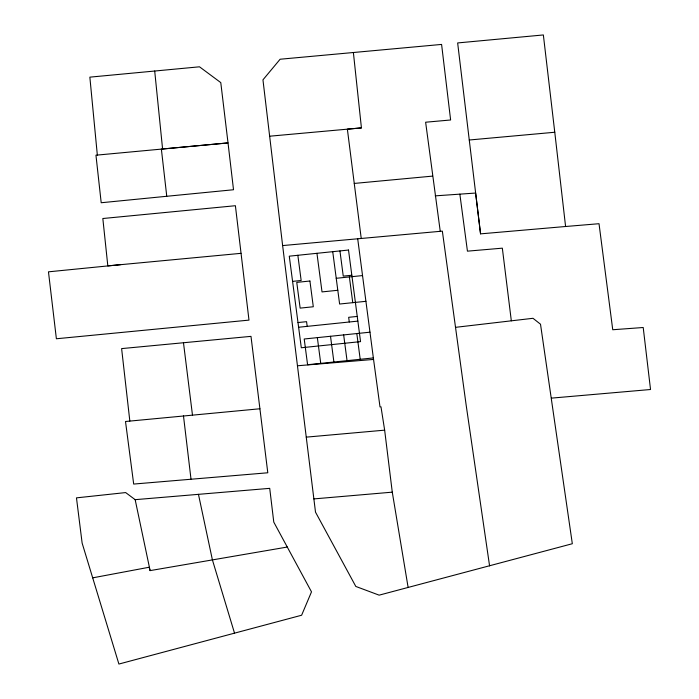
<?xml version="1.0" encoding="UTF-8"?>
<svg xmlns="http://www.w3.org/2000/svg" width="699" height="699" viewBox="0 0 699 699"><rect width="100%" height="100%" fill="white"/><g stroke="black" fill="none" stroke-linecap="round" stroke-linejoin="round"><path stroke-width="1.05" d="M234.523 633.154L118.9 664.05L82.133 543.097L76.471 497.863L125.654 492.577L135.16 499.663L269.718 488.348L273.781 522.109L311.501 591.852L301.618 615.234L234.523 633.154L212.4 559.864L198.455 494.324M440.248 231.325L425.63 122.22L450.619 119.983L441.593 44.421L280.124 59.232L262.955 79.843L282.632 245.576L315.502 512.131L355.817 586.444L379.138 595.155L572.324 543.726L540.51 324.214L532.996 318.298L455.521 327.333M92.705 577.846L149.114 567.256L150.11 570.611L287.35 547.029M292.584 281.374L301.155 280.491L297.844 255.284M351.824 275.249L343.253 276.131L339.941 250.932M336.228 278.298L362.536 275.572M337.8 290.286L322.021 291.911L316.944 253.309M365.918 301.313L339.609 304.03L332.733 251.675M298.001 322.554L306.573 321.671L307.184 326.354M357.241 316.429L348.661 317.311L349.282 322.003M298.613 327.246L357.853 321.112M369.972 332.191L304.205 338.998L307.586 364.738L373.353 357.932M166.764 196.279L101.198 202.745L95.955 155.195L228.023 142.911L233.518 189.744L166.764 196.279L161.373 149.114L228.023 142.911L220.779 82.604L199.503 66.807L89.856 77.143L97.336 155.056M120.612 264.659L48.467 271.832L56.383 338.762L248.984 320.116L235.397 205.716L102.832 218.516L107.821 265.891L240.989 253.335M259.923 408.766L125.505 421.497L133.684 484.066L267.796 472.777L250.985 336.359L121.617 348.6L129.839 421.078M354.253 183.435L432.55 176.113M269.797 136.191L361.427 127.9L353.397 52.617M554.77 132.251L543.359 34.95L457.653 42.936L469.265 140.001L554.77 132.251L565.587 226.502L599.017 223.706L612.743 329.745L643.211 327.508L650.533 389.509L551.476 398.124M282.632 245.576L442.353 231.133L466.198 405.385L489.58 565.893M361.427 127.9L347.368 129.14L361.234 238.473M306.258 437.137L384.651 430.156L392.279 492.157L408.129 587.492M435.241 195.86L475.617 193.046L480.554 233.859L565.587 226.502M313.86 498.911L392.279 492.157M297.459 365.778L373.554 359.435L380.011 406.923L380.99 406.827L384.651 430.156M150.11 570.611L135.16 499.663M459.855 194.147L467.439 251.159L502.336 248.162L511.327 320.832M357.705 238.796L373.554 359.435M349.378 276.935L352.759 302.667M356.822 333.554L360.203 359.295M343.663 334.917L347.045 360.658M330.513 336.28L333.895 362.021M317.355 337.643L320.736 363.375M183.479 342.755L192.47 415.049M469.265 140.001L480.554 233.859M183.488 415.914L191.002 479.121M154.706 71.027L162.587 148.992M348.513 250.041L289.272 256.175L301.304 347.761L360.553 341.628L348.513 250.041M309.919 281.015L296.76 282.379L300.142 308.119L313.301 306.756L309.919 281.015"/></g></svg>
